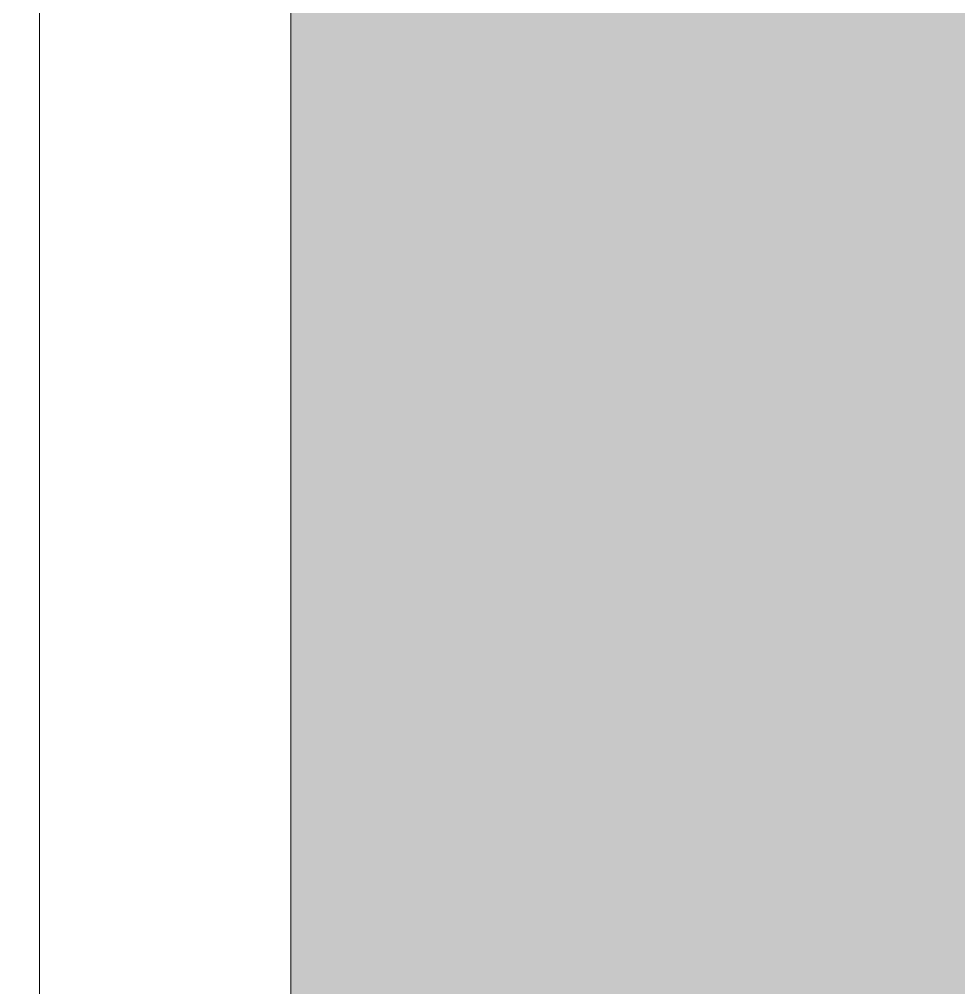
# Model space of a CAD drawing. Header units: millimetres. Extents: x -213547 to 415037, y -3642 to 106956.
# Drawn here: x 88856.2 to 88902.89, y 102524.8 to 102572.93 of the extents above; entities that cross this region are included whole.
import ezdxf

# ---------------------------------------------------------------- set-up
doc = ezdxf.new("R2010")
doc.units = ezdxf.units.MM
doc.layers.add('A-WALL', color=7, linetype='Continuous', lineweight=5)
doc.layers.add('I-WALL', color=7, linetype='Continuous', lineweight=5)
pattern_1 = [(45, (0, 0), (-212.132, 212.132), []), (135, (0, 0), (-212.132, -212.132), [])]

# ---------------------------------------------------------------- blocks, each defined once
blk = doc.blocks.new('1floor')
at = {"layer": 'I-WALL'}
h = blk.add_hatch(dxfattribs=at)
h.set_pattern_fill('FP_192', color=256, style=0, pattern_type=2)
h.set_pattern_definition(pattern_1)
h.paths.add_polyline_path([(88780, 23100), (88792.5, 23100), (88792.5, 23430), (88780, 23430), (88780, 23115.957)])
h = blk.add_hatch(dxfattribs=at)
h.set_pattern_fill('FP_192', color=256, style=0, pattern_type=2)
h.set_pattern_definition(pattern_1)
h.paths.add_polyline_path([(88792.5, 23112.5), (88805, 23112.5), (88805, 23430), (88792.5, 23430), (88792.5, 23113.298)])
blk.add_hatch(color=256, dxfattribs=at).paths.add_polyline_path([(88805, 23125), (88855, 23125), (88855, 23430), (88805, 23430), (88805, 23312.316)])
at = {"layer": 'A-WALL'}
for p, q in [((88792.5, 23112.5), (88792.5, 23430)), ((88805, 23125), (88805, 23430))]:
    blk.add_line(p, q, dxfattribs=at)

msp = doc.modelspace()

# ---------------------------------------------------------------- block references
msp.add_blockref('1floor', (64.702, 79186.05))

doc.saveas('drawing.dxf')
